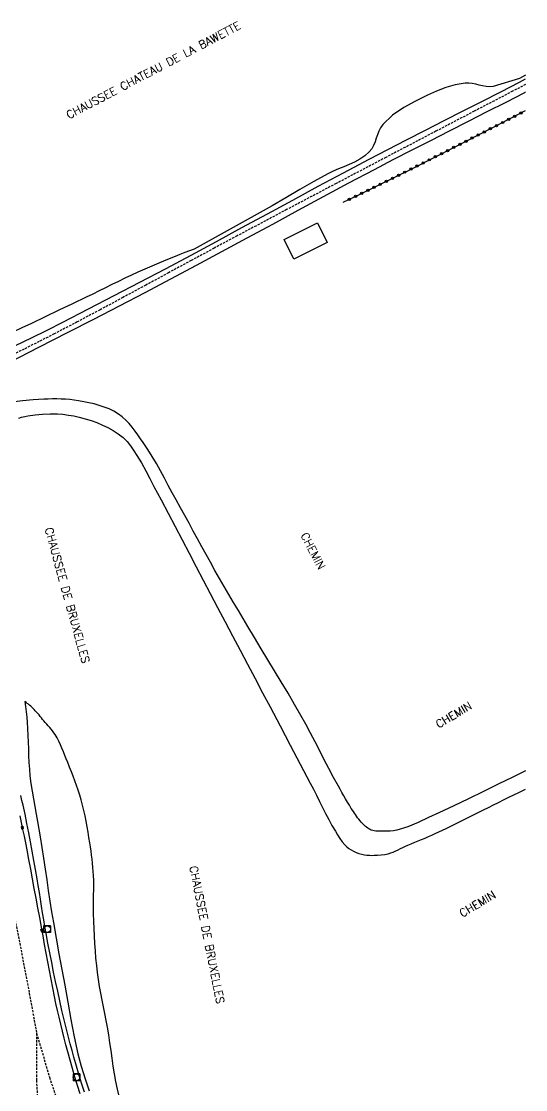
# Model space of a CAD drawing. Header units: millimetres. Extents: x 164999 to 166000, y 157004 to 158000.
# Drawn here: x 165889.7 to 166000, y 157436.3 to 157669.9 of the extents above; entities that cross this region are included whole.
import ezdxf
from ezdxf.enums import TextEntityAlignment as Align

# ---------------------------------------------------------------- set-up
doc = ezdxf.new("R2010")
doc.units = ezdxf.units.MM
doc.linetypes.add('DASHED', pattern=[0.75, 0.5, -0.25])
doc.layers.get('0').update_dxf_attribs({"linetype": 'CONTINUOUS'})
for name, color, linetype in [('W0001', 6, 'DASHED'), ('W0004', 5, 'CONTINUOUS'), ('W0008', 7, 'CONTINUOUS'), ('W0071', 7, 'CONTINUOUS'), ('W0104', 1, 'CONTINUOUS'), ('W0211', 2, 'CONTINUOUS'), ('W0214', 2, 'CONTINUOUS'), ('W0322', 7, 'CONTINUOUS'), ('W0401', 7, 'CONTINUOUS'), ('W0420', 7, 'CONTINUOUS'), ('W0989', 7, 'CONTINUOUS')]:
    doc.layers.add(name, color=color, linetype=linetype)
doc.styles.get("Standard").update_dxf_attribs({"font": 'romans.shx', "width": 0.85})

# ---------------------------------------------------------------- blocks, each defined once
blk = doc.blocks.new('T420')
for p, q in [((0.75, 0.75), (-0.75, 0.75)), ((-0.75, 0.75), (-0.75, -0.75)), ((0.75, 0.75), (0.75, -0.75)), ((0.75, -0.75), (-0.75, -0.75))]:
    blk.add_line(p, q)
blk.add_ellipse((0, 0), major_axis=(-0.53, 0.53), ratio=1, start_param=3.926991, end_param=10.210176)
blk = doc.blocks.new('T401')
for p, q in [((-0.3, 0.3), (0, 0.3)), ((-0.3, -0.25), (-0.3, 0.3)), ((-0.3, 0.15), (0, 0.15)), ((-0.3, 0), (0, 0)), ((0, 0.3), (0, -0.25)), ((-0.3, -0.15), (0, -0.15)), ((-0.3, -0.25), (-0.3, -0.3)), ((-0.3, -0.3), (0, -0.3)), ((0, -0.3), (0, -0.25))]:
    blk.add_line(p, q)
blk = doc.blocks.new('t322o')
at = {"color": 0, "linetype": 'Continuous'}
for radius in [0.25, 0.15]:
    blk.add_circle((0, 0), radius, dxfattribs=at)

msp = doc.modelspace()

# ---------------------------------------------------------------- linework, layer by layer
at = {"layer": 'W0001'}
for points in [[(166000, 157656.06), (165997.15, 157654.59), (165988.74, 157650.22), (165980.33, 157645.83), (165969.45, 157640.14), (165958.58, 157634.43), (165947.72, 157628.71), (165936.87, 157622.96), (165931.86, 157620.29), (165926.87, 157617.6), (165921.88, 157614.9), (165916.89, 157612.19), (165911.9, 157609.49), (165906.9, 157606.81), (165901.89, 157604.15), (165896.86, 157601.53), (165893.58, 157599.86), (165890.29, 157598.22), (165886.98, 157596.6)], [(165877.65, 157522.32), (165879.89, 157512.67), (165882.06, 157503.02), (165884.17, 157493.34), (165886.22, 157483.66), (165888.01, 157474.91), (165889.75, 157466.16), (165891.42, 157457.39), (165893.04, 157448.61)], [(165893.04, 157448.61), (165893, 157438.33), (165893.54, 157428.06), (165894.64, 157417.84), (165896.3, 157407.7), (165898.31, 157398.59), (165900.8, 157389.6), (165903.81, 157380.77), (165907.37, 157372.14), (165910.56, 157365.51), (165914.1, 157359.07), (165918.1, 157352.87), (165922.59, 157347.02), (165928.45, 157340.55), (165934.78, 157334.54), (165941.57, 157329.05), (165948.82, 157324.15), (165957.18, 157319.43), (165965.9, 157315.37), (165974.96, 157312.1), (165984.32, 157309.76)], [(165893.04, 157448.61), (165895.84, 157438.99), (165899.06, 157429.5), (165902.69, 157420.17), (165906.74, 157411), (165911.65, 157400.97), (165916.97, 157391.13), (165922.78, 157381.57), (165929.19, 157372.38), (165936.69, 157362.98), (165944.75, 157354.04), (165953.28, 157345.56), (165962.21, 157337.52), (165970.1, 157331.08), (165978.32, 157325.06), (165986.83, 157319.46), (165995.62, 157314.31)]]:
    msp.add_lwpolyline(points, dxfattribs=at)
at = {"layer": 'W0004'}
msp.add_lwpolyline([(165903.47, 157435.74), (165902.99, 157437.29), (165902.52, 157438.84), (165902.05, 157440.39), (165901.6, 157441.95), (165901.19, 157443.39), (165900.79, 157444.85), (165900.4, 157446.3), (165900.01, 157447.76), (165899.64, 157449.22), (165899.28, 157450.68), (165898.93, 157452.14), (165898.58, 157453.61), (165898.1, 157455.71), (165897.64, 157457.81), (165897.19, 157459.91), (165896.75, 157462.01), (165896.33, 157464.12), (165895.91, 157466.23), (165895.51, 157468.34), (165895.11, 157470.45), (165894.84, 157471.94), (165894.59, 157473.44), (165894.34, 157474.93), (165894.1, 157476.43), (165893.87, 157477.92), (165893.63, 157479.42), (165893.38, 157480.91), (165893.12, 157482.4), (165892.77, 157484.42), (165892.41, 157486.43), (165892.05, 157488.45), (165891.69, 157490.46), (165891.31, 157492.47), (165890.92, 157494.48), (165890.51, 157496.49), (165890.08, 157498.49), (165889.83, 157499.53), (165889.57, 157500.58)], dxfattribs=at)
at = {"layer": 'W0008'}
for points in [[(165888.43, 157598.99), (165891.89, 157600.68), (165895.34, 157602.39), (165898.77, 157604.13), (165904.4, 157607.02), (165910.02, 157609.93), (165915.63, 157612.85), (165921.24, 157615.8), (165926.82, 157618.76), (165932.38, 157621.76), (165937.94, 157624.77), (165943.5, 157627.79), (165949.05, 157630.8), (165954.61, 157633.81), (165960.19, 157636.79), (165965.77, 157639.74), (165969.87, 157641.88), (165973.97, 157643.99), (165978.09, 157646.1), (165982.2, 157648.19), (165986.32, 157650.28), (165990.44, 157652.37), (165994.55, 157654.47), (165998.65, 157656.59), (166000, 157657.29)], [(165887.16, 157595.36), (165893.54, 157598.61), (165899.92, 157601.88), (165905.55, 157604.77), (165911.18, 157607.68), (165916.8, 157610.61), (165922.41, 157613.56), (165927.99, 157616.53), (165933.56, 157619.52), (165939.12, 157622.53), (165944.67, 157625.55), (165950.23, 157628.56), (165955.79, 157631.57), (165961.36, 157634.55), (165966.95, 157637.51), (165971.05, 157639.64), (165975.15, 157641.76), (165979.26, 157643.86), (165983.38, 157645.95), (165987.49, 157648.04), (165991.61, 157650.13), (165995.72, 157652.23), (165999.82, 157654.35), (166000, 157654.44)], [(165902.54, 157435.39), (165901.97, 157437.22), (165901.41, 157439.05), (165900.87, 157440.88), (165900.35, 157442.72), (165899.84, 157444.56), (165899.43, 157446.06), (165899.04, 157447.57), (165898.67, 157449.08), (165898.3, 157450.6), (165897.95, 157452.12), (165897.61, 157453.63), (165897.27, 157455.16), (165896.95, 157456.68), (165896.55, 157458.56), (165896.18, 157460.45), (165895.82, 157462.34), (165895.47, 157464.23), (165895.13, 157466.12), (165894.79, 157468.01), (165894.44, 157469.91), (165894.09, 157471.8), (165893.7, 157473.91), (165893.31, 157476.03), (165892.92, 157478.15), (165892.53, 157480.27), (165892.13, 157482.39), (165891.74, 157484.51), (165891.34, 157486.62), (165890.93, 157488.74), (165890.64, 157490.23), (165890.35, 157491.72), (165890.05, 157493.2), (165889.76, 157494.69), (165889.45, 157496.18)]]:
    msp.add_lwpolyline(points, dxfattribs=at)
at = {"layer": 'W0071'}
for points in [[(166000, 157506.03), (165997.18, 157504.62), (165994, 157503.05), (165990.76, 157501.46), (165987.52, 157499.88), (165984.27, 157498.32), (165980.99, 157496.82), (165978.75, 157495.78), (165976.51, 157494.73), (165974.22, 157493.77), (165971.84, 157493.05), (165971.09, 157492.91), (165970.33, 157492.84), (165969.56, 157492.82), (165968.8, 157492.82), (165968.48, 157492.81), (165968.16, 157492.81), (165967.84, 157492.81), (165967.52, 157492.81), (165967.2, 157492.83), (165966.87, 157492.88), (165966.55, 157492.95), (165966.24, 157493.05), (165965.96, 157493.17), (165965.7, 157493.32), (165965.45, 157493.48), (165965.21, 157493.67), (165964.98, 157493.86), (165964.76, 157494.06), (165964.55, 157494.27), (165964.33, 157494.48), (165964.04, 157494.78), (165963.77, 157495.09), (165963.51, 157495.42), (165963.25, 157495.75), (165963.01, 157496.09), (165962.78, 157496.44), (165962.54, 157496.78), (165962.31, 157497.13), (165961.87, 157497.8), (165961.44, 157498.48), (165961.02, 157499.17), (165960.62, 157499.86), (165960.22, 157500.56), (165959.83, 157501.26), (165959.43, 157501.96), (165959.04, 157502.66), (165957.99, 157504.57), (165956.96, 157506.5), (165955.96, 157508.43), (165954.96, 157510.37), (165953.96, 157512.31), (165952.95, 157514.24), (165951.92, 157516.17), (165950.86, 157518.08), (165949.45, 157520.54), (165948.02, 157522.99), (165946.56, 157525.43), (165945.09, 157527.85), (165943.62, 157530.28), (165942.14, 157532.7), (165940.68, 157535.13), (165939.23, 157537.57), (165938.19, 157539.32), (165937.16, 157541.07), (165936.13, 157542.82), (165935.11, 157544.57), (165934.08, 157546.32), (165933.06, 157548.08), (165932.05, 157549.84), (165931.05, 157551.61), (165930.1, 157553.3), (165929.16, 157555), (165928.23, 157556.71), (165927.3, 157558.42), (165926.37, 157560.13), (165925.44, 157561.83), (165924.51, 157563.54), (165923.56, 157565.23), (165922.69, 157566.82), (165921.83, 157568.41), (165920.98, 157570), (165920.13, 157571.6), (165919.25, 157573.18), (165918.34, 157574.74), (165917.38, 157576.28), (165916.36, 157577.78), (165915.76, 157578.62), (165915.17, 157579.46), (165914.57, 157580.3), (165913.95, 157581.12), (165913.28, 157581.92), (165912.56, 157582.68), (165911.78, 157583.38), (165910.93, 157584.01), (165909.93, 157584.61), (165908.88, 157585.12), (165907.8, 157585.55), (165906.69, 157585.91), (165905.59, 157586.21), (165904.47, 157586.46), (165903.35, 157586.69), (165902.22, 157586.91), (165901.28, 157587.06), (165900.33, 157587.17), (165899.38, 157587.25), (165898.42, 157587.29), (165897.47, 157587.31), (165896.52, 157587.31), (165895.57, 157587.3), (165894.62, 157587.28), (165892.26, 157587.14), (165889.91, 157586.89), (165887.58, 157586.59)], [(165889.11, 157583.14), (165889.76, 157583.31), (165890.42, 157583.47), (165891.09, 157583.59), (165892.71, 157583.82), (165894.33, 157583.98), (165895.97, 157584.06), (165897.61, 157584.04), (165898.8, 157583.96), (165899.99, 157583.8), (165901.17, 157583.59), (165902.34, 157583.33), (165903.65, 157582.99), (165904.94, 157582.6), (165906.22, 157582.14), (165907.46, 157581.61), (165908.64, 157581.05), (165909.79, 157580.43), (165910.9, 157579.72), (165911.93, 157578.9), (165912.81, 157578.01), (165913.58, 157577.03), (165914.28, 157576), (165914.96, 157574.97), (165915.97, 157573.32), (165916.9, 157571.61), (165917.8, 157569.89), (165918.7, 157568.18), (165920.26, 157565.27), (165921.8, 157562.35), (165923.33, 157559.43), (165924.86, 157556.5), (165926.38, 157553.57), (165927.91, 157550.64), (165929.44, 157547.72), (165930.97, 157544.8), (165932.61, 157541.69), (165934.25, 157538.59), (165935.89, 157535.49), (165937.53, 157532.39), (165939.18, 157529.29), (165940.82, 157526.19), (165942.46, 157523.09), (165944.1, 157519.99), (165946.3, 157515.82), (165948.49, 157511.64), (165950.69, 157507.47), (165952.88, 157503.3), (165953.56, 157501.98), (165954.23, 157500.65), (165954.89, 157499.33), (165955.55, 157498), (165956.22, 157496.68), (165956.92, 157495.36), (165957.64, 157494.06), (165958.39, 157492.79), (165958.86, 157492.01), (165959.35, 157491.24), (165959.87, 157490.49), (165960.48, 157489.8), (165960.9, 157489.4), (165961.35, 157489.04), (165961.83, 157488.71), (165962.33, 157488.42), (165962.92, 157488.16), (165963.52, 157487.94), (165964.14, 157487.77), (165964.77, 157487.64), (165965.29, 157487.56), (165965.81, 157487.53), (165966.34, 157487.52), (165966.86, 157487.53), (165967.63, 157487.56), (165968.4, 157487.61), (165969.17, 157487.71), (165969.92, 157487.87), (165970.49, 157488.05), (165971.04, 157488.25), (165971.59, 157488.49), (165972.12, 157488.74), (165972.64, 157489), (165973.17, 157489.26), (165973.7, 157489.52), (165974.23, 157489.76), (165974.98, 157490.07), (165975.73, 157490.38), (165976.48, 157490.69), (165977.24, 157491), (165977.99, 157491.31), (165978.74, 157491.62), (165979.48, 157491.94), (165980.23, 157492.28), (165982.6, 157493.39), (165984.95, 157494.55), (165987.3, 157495.73), (165989.64, 157496.89), (165990.75, 157497.44), (165991.86, 157498), (165992.96, 157498.55), (165994.07, 157499.11), (165995.18, 157499.67), (165996.29, 157500.22), (165997.4, 157500.76), (165998.51, 157501.3), (166000, 157502)]]:
    msp.add_lwpolyline(points, dxfattribs=at)
at = {"layer": 'W0104'}
msp.add_lwpolyline([(165949.33, 157617.89), (165947.2, 157622.15), (165954.46, 157625.79), (165956.6, 157621.52)], close=True, dxfattribs=at)
at = {"layer": 'W0211'}
for points in [[(166000, 157658.1), (165998.68, 157657.39), (165992.92, 157655.62), (165992.13, 157655.55), (165991.35, 157655.61), (165990.58, 157655.75), (165989.82, 157655.93), (165989.08, 157656.13), (165988.33, 157656.29), (165987.55, 157656.39), (165986.77, 157656.38), (165984.61, 157656.03), (165982.51, 157655.42), (165980.48, 157654.64), (165978.51, 157653.74), (165975.91, 157652.45), (165973.34, 157651.03), (165970.91, 157649.34), (165968.75, 157647.3), (165968.26, 157646.61), (165967.87, 157645.86), (165967.58, 157645.09), (165967.32, 157644.31), (165967.05, 157643.52), (165966.73, 157642.74), (165966.32, 157642), (165965.79, 157641.33), (165964.81, 157640.46), (165963.73, 157639.73), (165962.58, 157639.11), (165961.4, 157638.57), (165960.23, 157638.1), (165959.05, 157637.63), (165957.89, 157637.12), (165956.76, 157636.55), (165953.68, 157634.83), (165950.61, 157633.09), (165947.56, 157631.32), (165944.52, 157629.53)], [(165944.52, 157629.53), (165927.51, 157620.08)], [(165927.51, 157620.08), (165926.47, 157619.69), (165925.42, 157619.3), (165924.38, 157618.9), (165923.35, 157618.48), (165921.29, 157617.64), (165919.25, 157616.79), (165917.21, 157615.91), (165915.18, 157615.01), (165913.76, 157614.35), (165912.34, 157613.69), (165910.93, 157613.01), (165909.52, 157612.32), (165908.12, 157611.63), (165906.71, 157610.95), (165905.3, 157610.26), (165903.89, 157609.58), (165900.9, 157608.14), (165897.91, 157606.7), (165894.91, 157605.26), (165891.91, 157603.84), (165889.78, 157602.83), (165887.65, 157601.82)], [(165910.98, 157435.19), (165910.72, 157436.38), (165910.38, 157438.07), (165910.08, 157439.76), (165909.81, 157441.45), (165909.56, 157443.15), (165909.32, 157444.85), (165909.08, 157446.55), (165908.82, 157448.25), (165908.54, 157449.94), (165908.27, 157451.43), (165907.98, 157452.92), (165907.68, 157454.41), (165907.38, 157455.89), (165907.09, 157457.38), (165906.81, 157458.87), (165906.57, 157460.37), (165906.36, 157461.87), (165906.17, 157463.47), (165906.01, 157465.07), (165905.88, 157466.67), (165905.77, 157468.28), (165905.68, 157469.89), (165905.6, 157471.49), (165905.53, 157473.1), (165905.47, 157474.71), (165905.45, 157475.76), (165905.45, 157476.81), (165905.47, 157477.86), (165905.5, 157478.9), (165905.52, 157479.95), (165905.53, 157481), (165905.52, 157482.05), (165905.47, 157483.1), (165905.42, 157484), (165905.34, 157484.89), (165905.26, 157485.79), (165905.16, 157486.68), (165905.05, 157487.57), (165904.93, 157488.46), (165904.8, 157489.35), (165904.66, 157490.23), (165904.48, 157491.42), (165904.28, 157492.61), (165904.08, 157493.79), (165903.86, 157494.97), (165903.63, 157496.16), (165903.37, 157497.33), (165903.09, 157498.5), (165902.78, 157499.67), (165902.47, 157500.71), (165902.14, 157501.74), (165901.79, 157502.77), (165901.42, 157503.79), (165901.03, 157504.8), (165900.64, 157505.81), (165900.24, 157506.82), (165899.83, 157507.82), (165899.52, 157508.6), (165899.21, 157509.38), (165898.9, 157510.16), (165898.58, 157510.93), (165898.25, 157511.7), (165897.89, 157512.46), (165897.5, 157513.21), (165897.07, 157513.94), (165896.8, 157514.34), (165896.51, 157514.74), (165896.21, 157515.11), (165895.89, 157515.48), (165895.57, 157515.84), (165895.25, 157516.2), (165894.93, 157516.57), (165894.61, 157516.93), (165894.35, 157517.25), (165894.09, 157517.57), (165893.82, 157517.89), (165893.56, 157518.21), (165893.3, 157518.52), (165893.02, 157518.83), (165892.75, 157519.14), (165892.46, 157519.43), (165892.22, 157519.67), (165891.98, 157519.89), (165891.74, 157520.12), (165891.49, 157520.34), (165891.24, 157520.55), (165890.98, 157520.76), (165890.72, 157520.97), (165890.46, 157521.17)]]:
    msp.add_lwpolyline(points, dxfattribs=at)
at = {"layer": 'W0214'}
msp.add_lwpolyline([(165890.46, 157521.17), (165890.61, 157520.04), (165890.74, 157518.9), (165890.86, 157517.77), (165890.96, 157516.63), (165891.06, 157515.17), (165891.13, 157513.71), (165891.18, 157512.24), (165891.23, 157510.78), (165891.28, 157509.31), (165891.35, 157507.85), (165891.44, 157506.39), (165891.58, 157504.92), (165891.79, 157503.24), (165892.04, 157501.56), (165892.32, 157499.89), (165892.62, 157498.22), (165892.94, 157496.55), (165893.25, 157494.89), (165893.55, 157493.22), (165893.83, 157491.54), (165894.2, 157489.21), (165894.55, 157486.87), (165894.9, 157484.52), (165895.24, 157482.18), (165895.59, 157479.84), (165895.94, 157477.5), (165896.31, 157475.16), (165896.69, 157472.83), (165897.28, 157469.4), (165897.9, 157465.99), (165898.53, 157462.57), (165899.17, 157459.16), (165899.85, 157455.39), (165900.51, 157451.62), (165901.23, 157447.85), (165902.07, 157444.11), (165902.81, 157441.39), (165903.62, 157438.69), (165904.49, 157436.01)], dxfattribs=at)
at = {"layer": 'W0322'}
msp.add_lwpolyline([(165960.08, 157630.32), (165963.81, 157632.11), (165967.53, 157633.92), (165971.24, 157635.74), (165974.93, 157637.59), (165984.74, 157642.53), (165994.52, 157647.53), (166000, 157650.36)], dxfattribs=at)

# ---------------------------------------------------------------- block references
for p, rotation in [((165998.96, 157649.82), 27.33490518853733), ((165993.63, 157647.07), 27.03565881178238), ((165994.97, 157647.76), 27.33490518853733), ((165996.3, 157648.45), 27.33490518853733), ((165997.63, 157649.13), 27.33490518853733), ((165989.62, 157645.03), 27.03565881178238), ((165990.96, 157645.71), 27.03565881178238), ((165992.3, 157646.39), 27.03565881178238), ((165984.28, 157642.3), 26.77624641202231), ((165985.62, 157642.98), 27.03565881178238), ((165986.95, 157643.66), 27.03565881178238), ((165988.29, 157644.35), 27.03565881178238), ((165980.26, 157640.27), 26.77624641202231), ((165981.6, 157640.95), 26.77624641202231), ((165982.94, 157641.63), 26.77624641202231), ((165976.24, 157638.25), 26.77624641202231), ((165977.58, 157638.92), 26.77624641202231), ((165978.92, 157639.6), 26.77624641202231), ((165970.88, 157635.56), 26.22369032998486), ((165972.22, 157636.23), 26.51109015586507), ((165973.56, 157636.9), 26.51109015586507), ((165974.9, 157637.57), 26.51109015586507), ((165965.49, 157632.92), 25.93629133791545), ((165966.84, 157633.58), 25.93629133791545), ((165968.18, 157634.24), 26.22369032998486), ((165969.53, 157634.9), 26.22369032998486), ((165961.44, 157630.97), 25.64889317826881), ((165962.79, 157631.62), 25.64889317826881), ((165964.14, 157632.27), 25.93629133791545)]:
    msp.add_blockref('t322o', p, dxfattribs=dict(at, rotation=rotation))
at = {"layer": 'W0401'}
for p, rotation in [((165890.05, 157493.62), 11.22357539230572), ((165894.34, 157471.14), 10.55287813656715)]:
    msp.add_blockref('T401', p, dxfattribs=dict(at, rotation=rotation))
at = {"layer": 'W0420'}
for p in [(165895.3, 157471.38), (165901.76, 157438.99)]:
    msp.add_blockref('T420', p, dxfattribs=at)

# ---------------------------------------------------------------- texts
at = {"layer": 'W0989'}
for s, rotation, p in [('CHAUSSEE CHATEAU DE LA BAWETTE', 27.8208, (165918.58, 157659.21)), ('CHAUSSEE DE BRUXELLES', 285.498, (165899.75, 157544.38)), ('CHEMIN', 297.5238, (165953.51, 157554.07)), ('CHEMIN', 30.9965, (165984.27, 157518.24)), ('CHAUSSEE DE BRUXELLES', 281.2113, (165930.3, 157470.17)), ('CHEMIN', 30.9965, (165989.45, 157476.9))]:
    msp.add_text(s, height=1.75, rotation=rotation, dxfattribs=at).set_placement(p, align=Align.MIDDLE_CENTER)

doc.saveas('drawing.dxf')
